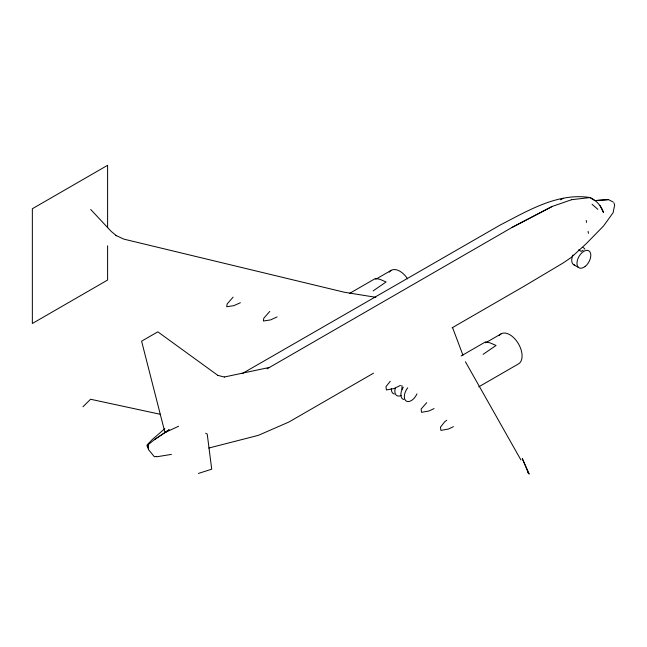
<?xml version="1.0" encoding="UTF-8"?>
<svg xmlns="http://www.w3.org/2000/svg" width="647" height="647" viewBox="0 0 647 647"><rect width="100%" height="100%" fill="white"/><g stroke="black" fill="none" stroke-linecap="round" stroke-linejoin="round"><path stroke-width="0.97" d="M240.401 302.723L233.85 305.659L226.701 306.743L227.129 303.961L233.09 297.159M277.07 316.949L270.511 319.925L263.369 321.009L263.798 318.227L269.75 311.433M146.918 446.082L147.136 444.926L152.102 439.693L164.823 428.678M148.592 444.408L147.856 446.883L148.551 449.649L154.374 456.79L156.315 456.361M390.27 381.237L385.96 386.68L386.388 389.955L393.95 388.572L400.477 385.386M82.97 406.769L90.58 399.256L160.399 414.315M426.713 402.669L421.116 409.058L421.553 412.333L429.107 410.95L434.072 408.58M446.713 420.275L444.788 421.69L440.478 427.133L440.906 430.409L448.468 429.026L453.434 426.656M164.92 432.568L166.562 431.395M373.109 290.899L386.089 281.987L380.015 279.35L375.559 278.404L349.388 293.512M483.066 354.378L496.047 345.466L489.973 342.837L485.517 341.883L461.085 355.987M154.342 439.693L169.037 429.794M169.077 429.818L154.374 439.709L148.551 444.392L147.856 446.883L148.592 449.673M375.64 279.334L391.184 270.365M267.033 368.847L511.89 227.518L552.231 206.458M583.141 250.276L581.241 251.368L578.62 249.855M373.537 373.165L288.926 422.014L258.347 435.35L208.827 448.039M452.043 327.843L523.577 286.54L563.133 262.973L570.994 257.627L586.214 243.693L603.53 226.013L613.113 212.701L614.65 205.05L613.898 202.794M485.59 342.821L501.142 333.844M478.764 386.841L518.49 363.905A17.356 10.02 60 0 0 517.285 341.948A17.356 10.02 60 0 0 499.185 335.656M242.115 373.634L500.171 225.043C527.653 210.938 557.528 192.563 589.821 197.513L594.803 200.594M560.496 199.81L563.1 198.435M511.85 227.501L552.19 206.442L571.616 199.721M178.572 426.26L164.953 432.592L141.596 341.163L157.819 331.838L217.91 375.414M198.443 473.434L211.715 469.188L207.226 434.072L205.673 433.255M224.339 377.015L269.621 367.391M156.614 456.79L171.406 454.412M571.584 199.697L590.193 197.561C596.445 200.602 601.435 205.932 603.53 212.612L599.971 205.528M608.503 199.632L595.03 200.578L608.471 199.608L613.138 202.026M375.858 297.313L344.293 292.226L123.771 239.107L115.74 235.346M217.877 375.389L224.38 377.039M573.371 264.51L578.628 267.543M116.403 235.743L111.122 231.327L90.685 209.442M592.07 204.274L597.828 209.337M527.637 472.278L529.23 474.081L522.307 458.594L527.928 471.97M465.428 361.77L520.916 459.968M452.69 327.948L462.953 355.195M586.214 220.481L586.554 222.463M588.091 231.391L588.438 233.373M401.957 385.466L401.957 389.397M107.604 227.704L107.604 165.3L32.35 208.746L32.35 323.492L107.604 280.038L107.604 245.82M389.235 272.169A17.356 10.02 60 0 1 407.586 278.841M582.559 247.413A9.794 5.653 -60 0 1 584.888 249.216M574.722 265.133A9.794 5.653 -60 0 1 572.927 255.039M394.363 394.023A9.794 5.653 -60 0 1 391.378 388.532M401.213 395.454A9.794 5.653 -60 0 1 395.22 388.273M403.865 399.514A9.794 5.653 -60 0 1 403.275 387.173M416.959 393.877A9.794 5.653 -60 0 1 406.187 401.035A9.794 5.653 -60 0 1 407.731 387.796M585.155 266.435A9.794 5.653 -60 0 0 589.158 251.06A9.794 5.653 -60 0 0 577.359 260.409A9.794 5.653 -60 0 0 585.155 266.435"/></g></svg>
